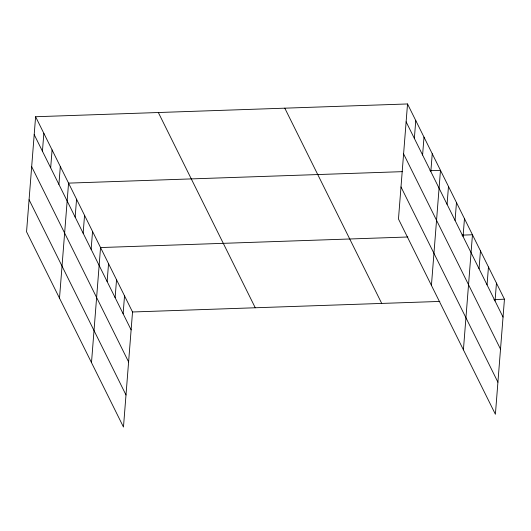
<?xml version="1.0" encoding="UTF-8"?>
<svg xmlns="http://www.w3.org/2000/svg" width="531" height="531" viewBox="0 0 531 531"><rect width="100%" height="100%" fill="white"/><g stroke="black" fill="none" stroke-linecap="round" stroke-linejoin="round"><path stroke-width="0.8" d="M35.604 116.734L26.55 231.795L123.471 427.043L132.531 311.982L35.604 116.734L407.529 103.957L504.45 299.205L495.396 414.266L398.469 219.018L407.529 103.957M42.44 151.209L43.847 133.327M50.677 167.803L52.084 149.928M58.914 184.396L60.322 166.522M59.505 298.176L68.559 183.122L402.531 171.646M75.15 217.106L76.557 199.225M83.148 233.209L84.555 215.334M91.14 249.318L92.547 231.443M91.491 362.613L100.545 247.552L407.868 236.992M107.136 281.536L108.543 263.661M115.127 297.645L116.535 279.771M123.126 313.755L124.533 295.88M414.359 138.425L415.766 120.55M422.596 155.025L424.003 137.144M430.833 171.619L432.241 153.744M431.424 285.399L440.478 170.338L429.984 170.703M447.069 204.322L448.476 186.447M455.067 220.431L456.474 202.557M463.065 236.541L464.466 218.666M463.41 349.836L472.464 234.775L461.97 235.133M479.055 268.759L480.462 250.884M487.053 284.868L488.46 266.987M495.045 300.971L496.452 283.096M132.531 311.982L439.854 301.429M493.956 299.564L504.45 299.205M406.122 121.831L503.043 317.08M403.593 153.904L500.521 349.152M400.991 186.945L497.919 382.194M284.795 108.171L381.716 303.42M158.338 112.519L255.265 307.768M34.196 134.608L131.124 329.864M31.674 166.681L128.602 361.93M29.072 199.722L126 394.978"/></g></svg>
